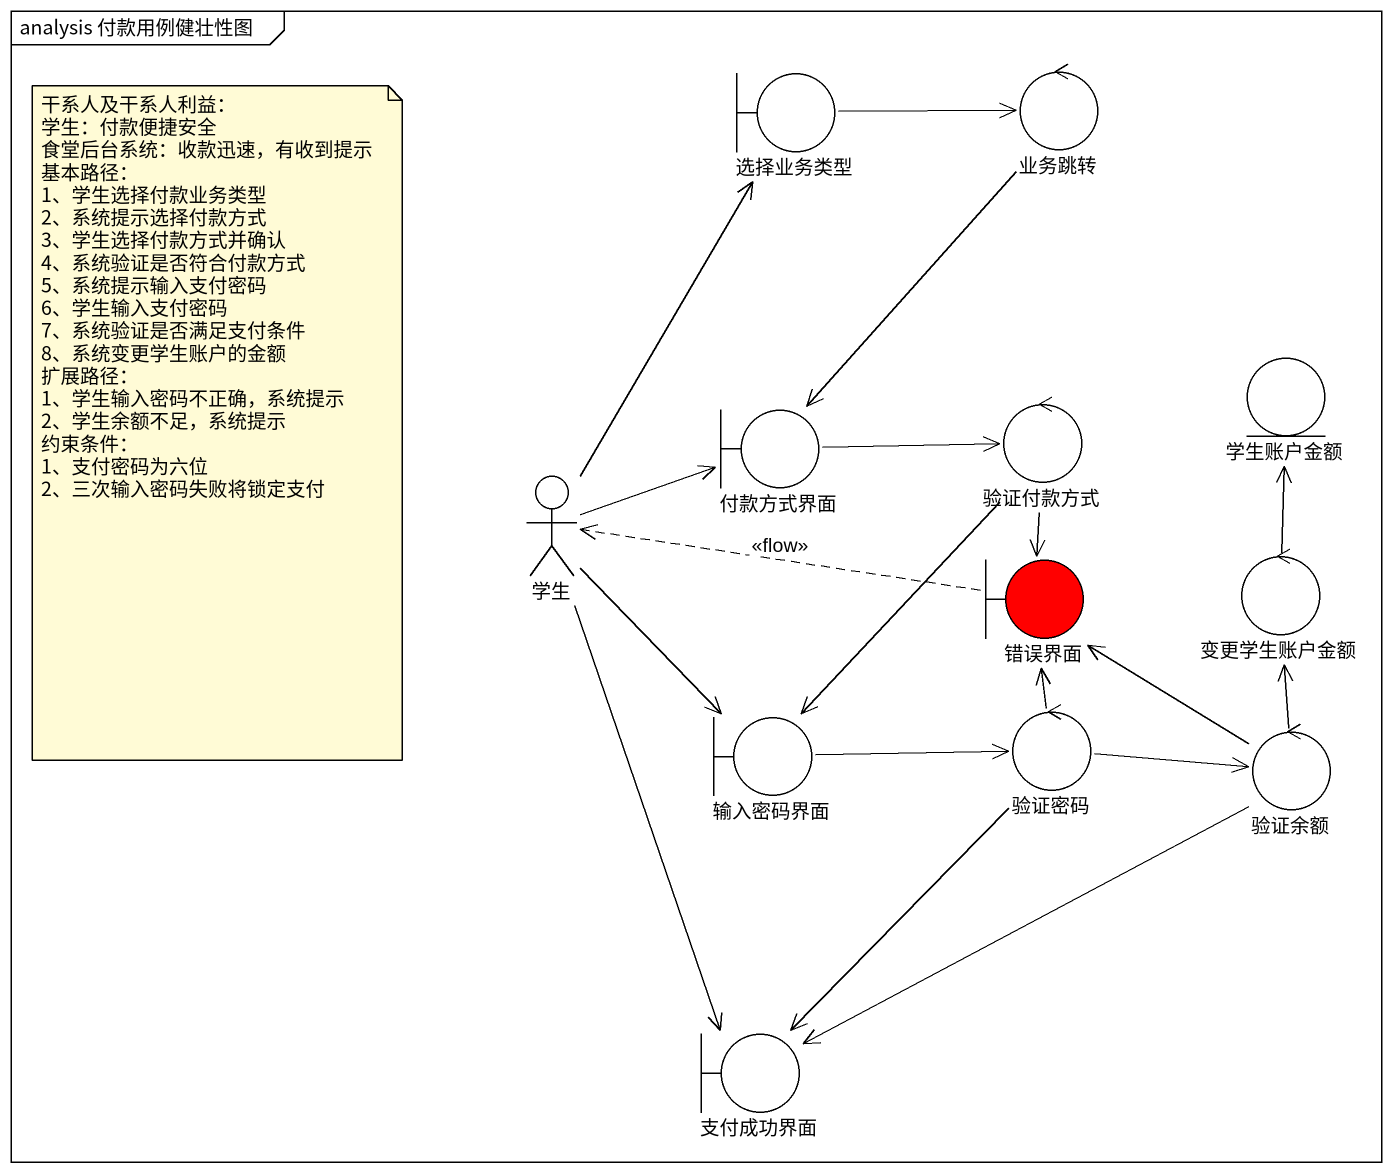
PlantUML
@startuml
mainframe analysis 付款用例健壮性图
boundary 选择业务类型
control 业务跳转
entity 学生账户金额
boundary 付款方式界面
control 验证付款方式
actor 学生
boundary 错误界面 #FF0000
control 变更学生账户金额
boundary 输入密码界面
control 验证密码
control 验证余额
boundary 支付成功界面
选择业务类型 -right-> 业务跳转
业务跳转 --> 付款方式界面
付款方式界面 -right-> 验证付款方式
验证付款方式 --> 错误界面
验证付款方式 --> 输入密码界面
学生 -up-> 选择业务类型
学生 -right-> 付款方式界面
学生 --> 输入密码界面
学生 --> 支付成功界面
错误界面 .left.> 学生 : <<flow>>
变更学生账户金额 -up-> 学生账户金额
输入密码界面 -right-> 验证密码
验证密码 -up-> 错误界面
验证密码 -right-> 验证余额
验证密码 --> 支付成功界面
验证余额 -up-> 错误界面
验证余额 -up-> 变更学生账户金额
验证余额 -left-> 支付成功界面
note as N1
  干系人及干系人利益：
  学生：付款便捷安全
  食堂后台系统：收款迅速，有收到提示
  基本路径：
  1、学生选择付款业务类型
  2、系统提示选择付款方式
  3、学生选择付款方式并确认
  4、系统验证是否符合付款方式
  5、系统提示输入支付密码
  6、学生输入支付密码
  7、系统验证是否满足支付条件
  8、系统变更学生账户的金额
  扩展路径：
  1、学生输入密码不正确，系统提示
  2、学生余额不足，系统提示
  约束条件：
  1、支付密码为六位
  2、三次输入密码失败将锁定支付
end note
@enduml
